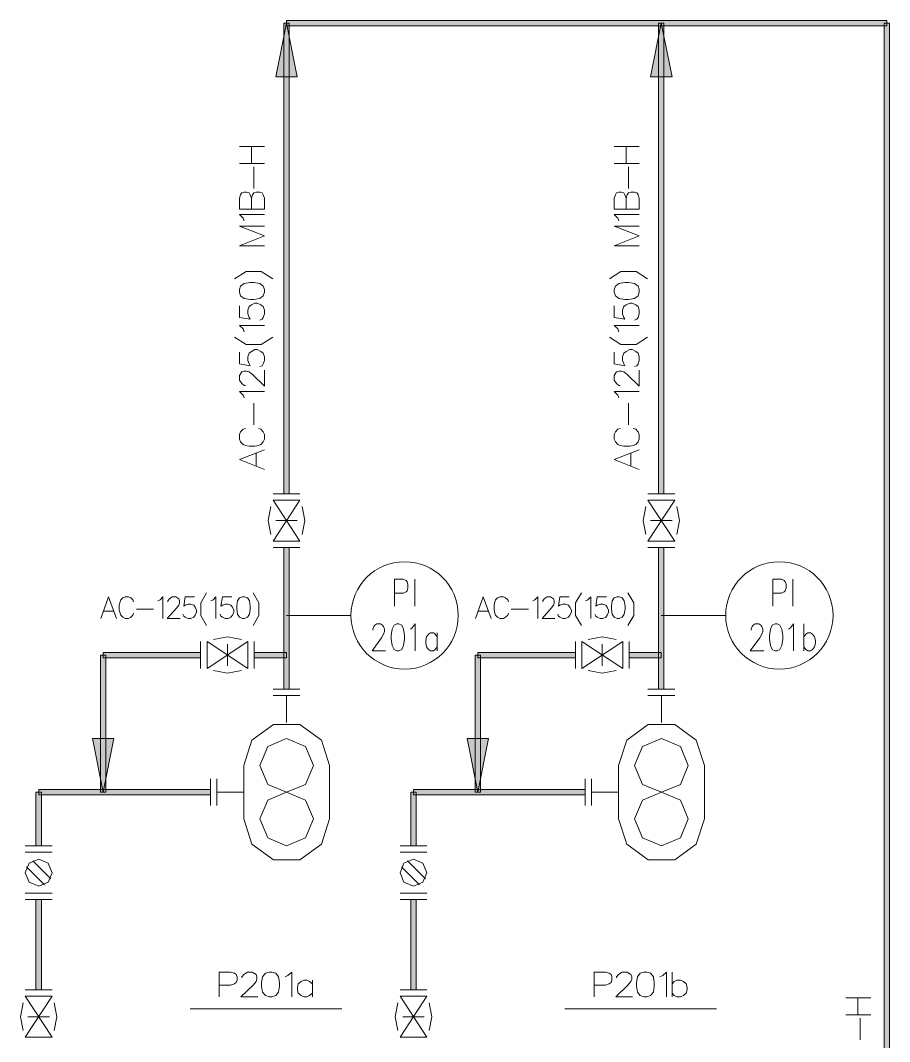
# Model space of a CAD drawing. Header units: millimetres. Extents: x 0 to 829, y 0 to 586.
# Drawn here: x 676.7 to 748.5, y 379.4 to 463.7 of the extents above; entities that cross this region are included whole.
import ezdxf

# ---------------------------------------------------------------- set-up
doc = ezdxf.new("R2010")
doc.units = ezdxf.units.MM

msp = doc.modelspace()

# ---------------------------------------------------------------- hatches: boundary and pattern name
h = msp.add_hatch(color=0)
h.dxf.hatch_style = 2
h.paths.add_polyline_path([(698.655222, 463.500611), (699.544222, 459.062667), (697.76975, 459.062667)])
h = msp.add_hatch(color=0)
h.dxf.hatch_style = 2
h.paths.add_polyline_path([(698.877472, 424.620972), (698.432972, 424.620972), (698.432972, 463.500611), (698.877472, 463.500611)])
h = msp.add_hatch(color=0)
h.dxf.hatch_style = 2
h.paths.add_polyline_path([(698.655222, 463.278361), (698.655222, 463.722861), (748.284, 463.722861), (748.284, 463.278361)])
h = msp.add_hatch(color=0)
h.dxf.hatch_style = 2
h.paths.add_polyline_path([(729.632639, 463.500611), (730.521639, 459.062667), (728.747167, 459.062667)])
h = msp.add_hatch(color=0)
h.dxf.hatch_style = 2
h.paths.add_polyline_path([(729.854889, 424.620972), (729.410389, 424.620972), (729.410389, 463.500611), (729.854889, 463.500611)])
h = msp.add_hatch(color=0)
h.dxf.hatch_style = 2
h.paths.add_polyline_path([(748.06175, 463.500611), (748.502722, 463.500611), (748.502722, 244.647861), (748.06175, 244.647861)])
h = msp.add_hatch(color=0)
h.dxf.hatch_style = 2
h.paths.add_polyline_path([(698.877472, 408.481389), (698.432972, 408.481389), (698.432972, 420.183028), (698.877472, 420.183028)])
h = msp.add_hatch(color=0)
h.dxf.hatch_style = 2
h.paths.add_polyline_path([(729.854889, 408.481389), (729.410389, 408.481389), (729.410389, 420.183028), (729.854889, 420.183028)])
h = msp.add_hatch(color=0)
h.dxf.hatch_style = 2
h.paths.add_polyline_path([(683.715083, 399.965333), (683.270583, 399.965333), (683.270583, 411.293028), (683.715083, 411.293028)])
h = msp.add_hatch(color=0)
h.dxf.hatch_style = 2
h.paths.add_polyline_path([(691.557333, 411.515278), (691.557333, 411.070778), (683.492833, 411.070778), (683.492833, 411.515278)])
h = msp.add_hatch(color=0)
h.dxf.hatch_style = 2
h.paths.add_polyline_path([(698.655222, 411.515278), (698.655222, 411.070778), (695.99175, 411.070778), (695.99175, 411.515278)])
h = msp.add_hatch(color=0)
h.dxf.hatch_style = 2
h.paths.add_polyline_path([(714.6925, 399.965333), (714.248, 399.965333), (714.248, 411.293028), (714.6925, 411.293028)])
h = msp.add_hatch(color=0)
h.dxf.hatch_style = 2
h.paths.add_polyline_path([(722.53475, 411.515278), (722.53475, 411.070778), (714.47025, 411.070778), (714.47025, 411.515278)])
h = msp.add_hatch(color=0)
h.dxf.hatch_style = 2
h.paths.add_polyline_path([(729.632639, 411.515278), (729.632639, 411.070778), (726.969167, 411.070778), (726.969167, 411.515278)])
h = msp.add_hatch(color=0)
h.dxf.hatch_style = 2
h.paths.add_polyline_path([(683.492833, 399.965333), (684.381833, 404.403278), (682.607361, 404.403278)])
h = msp.add_hatch(color=0)
h.dxf.hatch_style = 2
h.paths.add_polyline_path([(714.47025, 399.965333), (715.35925, 404.403278), (713.584778, 404.403278)])
h = msp.add_hatch(color=0)
h.dxf.hatch_style = 2
h.paths.add_polyline_path([(677.947167, 399.965333), (678.391667, 399.965333), (678.391667, 395.530917), (677.947167, 395.530917)])
h = msp.add_hatch(color=0)
h.dxf.hatch_style = 2
h.paths.add_polyline_path([(692.365194, 400.187583), (692.365194, 399.743083), (678.169417, 399.743083), (678.169417, 400.187583)])
h = msp.add_hatch(color=0)
h.dxf.hatch_style = 2
h.paths.add_polyline_path([(708.924583, 399.965333), (709.369083, 399.965333), (709.369083, 395.530917), (708.924583, 395.530917)])
h = msp.add_hatch(color=0)
h.dxf.hatch_style = 2
h.paths.add_polyline_path([(723.342611, 400.187583), (723.342611, 399.743083), (709.146833, 399.743083), (709.146833, 400.187583)])
h = msp.add_hatch(color=0)
h.dxf.hatch_style = 2
h.paths.add_polyline_path([(677.947167, 391.092972), (678.391667, 391.092972), (678.391667, 383.638778), (677.947167, 383.638778)])
h = msp.add_hatch(color=0)
h.dxf.hatch_style = 2
h.paths.add_polyline_path([(708.924583, 391.092972), (709.369083, 391.092972), (709.369083, 383.638778), (708.924583, 383.638778)])

# ---------------------------------------------------------------- linework, layer by layer
at = {"color": 0, "lineweight": 0}
for points in [[(698.655222, 463.500611), (699.544222, 459.062667), (697.76975, 459.062667)], [(698.877472, 424.620972), (698.432972, 424.620972), (698.432972, 463.500611), (698.877472, 463.500611)], [(698.655222, 463.278361), (698.655222, 463.722861), (748.284, 463.722861), (748.284, 463.278361)], [(729.632639, 463.500611), (730.521639, 459.062667), (728.747167, 459.062667)], [(729.854889, 424.620972), (729.410389, 424.620972), (729.410389, 463.500611), (729.854889, 463.500611)], [(748.06175, 463.500611), (748.502722, 463.500611), (748.502722, 244.647861), (748.06175, 244.647861)], [(695.945889, 440.672361), (695.649556, 440.672361), (695.159194, 440.746444), (694.862861, 440.965167), (694.764083, 441.2615), (694.764083, 441.48375), (694.862861, 441.780083), (695.159194, 442.002333), (695.649556, 442.076417), (695.945889, 442.076417), (696.439778, 442.002333), (696.736111, 441.780083), (696.834889, 441.48375), (696.834889, 441.2615), (696.736111, 440.965167), (696.439778, 440.746444)], [(726.923306, 440.672361), (726.626972, 440.672361), (726.136611, 440.746444), (725.840278, 440.965167), (725.7415, 441.2615), (725.7415, 441.48375), (725.840278, 441.780083), (726.136611, 442.002333), (726.626972, 442.076417), (726.923306, 442.076417), (727.417194, 442.002333), (727.713528, 441.780083), (727.812306, 441.48375), (727.812306, 441.2615), (727.713528, 440.965167), (727.417194, 440.746444)], [(698.877472, 408.481389), (698.432972, 408.481389), (698.432972, 420.183028), (698.877472, 420.183028)], [(729.854889, 408.481389), (729.410389, 408.481389), (729.410389, 420.183028), (729.854889, 420.183028)], [(694.534778, 415.085389), (694.534778, 415.339389), (694.59475, 415.762722), (694.771139, 416.016722), (695.0075, 416.101389), (695.183889, 416.101389), (695.42025, 416.016722), (695.600167, 415.762722), (695.660139, 415.339389), (695.660139, 415.085389), (695.600167, 414.665583), (695.42025, 414.411583), (695.183889, 414.326917), (695.0075, 414.326917), (694.771139, 414.411583), (694.59475, 414.665583)], [(725.512194, 415.085389), (725.512194, 415.339389), (725.572167, 415.762722), (725.748556, 416.016722), (725.984917, 416.101389), (726.161306, 416.101389), (726.397667, 416.016722), (726.577583, 415.762722), (726.637556, 415.339389), (726.637556, 415.085389), (726.577583, 414.665583), (726.397667, 414.411583), (726.161306, 414.326917), (725.984917, 414.326917), (725.748556, 414.411583), (725.572167, 414.665583)], [(707.781583, 413.868306), (707.545222, 413.762472), (707.386472, 413.444972), (707.305333, 412.915806), (707.305333, 412.598306), (707.386472, 412.072667), (707.545222, 411.755167), (707.781583, 411.649333), (707.940333, 411.649333), (708.176694, 411.755167), (708.335444, 412.072667), (708.416583, 412.598306), (708.416583, 412.915806), (708.335444, 413.444972), (708.176694, 413.762472), (707.940333, 413.868306)], [(739.04475, 413.868306), (738.808389, 413.762472), (738.649639, 413.444972), (738.5685, 412.915806), (738.5685, 412.598306), (738.649639, 412.072667), (738.808389, 411.755167), (739.04475, 411.649333), (739.2035, 411.649333), (739.439861, 411.755167), (739.598611, 412.072667), (739.67975, 412.598306), (739.67975, 412.915806), (739.598611, 413.444972), (739.439861, 413.762472), (739.2035, 413.868306)], [(683.715083, 399.965333), (683.270583, 399.965333), (683.270583, 411.293028), (683.715083, 411.293028)], [(691.557333, 411.515278), (691.557333, 411.070778), (683.492833, 411.070778), (683.492833, 411.515278)], [(698.655222, 411.515278), (698.655222, 411.070778), (695.99175, 411.070778), (695.99175, 411.515278)], [(714.6925, 399.965333), (714.248, 399.965333), (714.248, 411.293028), (714.6925, 411.293028)], [(722.53475, 411.515278), (722.53475, 411.070778), (714.47025, 411.070778), (714.47025, 411.515278)], [(729.632639, 411.515278), (729.632639, 411.070778), (726.969167, 411.070778), (726.969167, 411.515278)], [(683.492833, 399.965333), (684.381833, 404.403278), (682.607361, 404.403278)], [(696.446833, 402.180778), (697.099472, 403.750639), (698.665806, 404.39975), (700.235667, 403.750639), (700.884778, 402.180778), (700.235667, 400.610917), (698.665806, 399.961806), (697.099472, 400.610917)], [(714.47025, 399.965333), (715.35925, 404.403278), (713.584778, 404.403278)], [(727.42425, 402.180778), (728.076889, 403.750639), (729.643222, 404.39975), (731.213083, 403.750639), (731.862194, 402.180778), (731.213083, 400.610917), (729.643222, 399.961806), (728.076889, 400.610917)], [(677.947167, 399.965333), (678.391667, 399.965333), (678.391667, 395.530917), (677.947167, 395.530917)], [(692.365194, 400.187583), (692.365194, 399.743083), (678.169417, 399.743083), (678.169417, 400.187583)], [(696.446833, 397.753417), (697.099472, 399.31975), (698.665806, 399.968861), (700.235667, 399.31975), (700.884778, 397.753417), (700.235667, 396.183556), (698.665806, 395.534444), (697.099472, 396.183556)], [(708.924583, 399.965333), (709.369083, 399.965333), (709.369083, 395.530917), (708.924583, 395.530917)], [(723.342611, 400.187583), (723.342611, 399.743083), (709.146833, 399.743083), (709.146833, 400.187583)], [(727.42425, 397.753417), (728.076889, 399.31975), (729.643222, 399.968861), (731.213083, 399.31975), (731.862194, 397.753417), (731.213083, 396.183556), (729.643222, 395.534444), (728.076889, 396.183556)], [(677.061694, 393.311944), (677.38625, 394.095111), (678.169417, 394.419667), (678.952583, 394.095111), (679.277139, 393.311944), (678.952583, 392.528778), (678.169417, 392.200694), (677.38625, 392.528778)], [(708.039111, 393.311944), (708.363667, 394.095111), (709.146833, 394.419667), (709.93, 394.095111), (710.254556, 393.311944), (709.93, 392.528778), (709.146833, 392.200694), (708.363667, 392.528778)], [(677.947167, 391.092972), (678.391667, 391.092972), (678.391667, 383.638778), (677.947167, 383.638778)], [(708.924583, 391.092972), (709.369083, 391.092972), (709.369083, 383.638778), (708.924583, 383.638778)], [(696.598528, 383.938639), (696.598528, 384.231444), (696.676139, 384.71475), (696.908972, 385.007556), (697.219417, 385.106333), (697.45225, 385.106333), (697.762694, 385.007556), (697.999056, 384.71475), (698.076667, 384.231444), (698.076667, 383.938639), (697.999056, 383.451806), (697.762694, 383.162528), (697.45225, 383.06375), (697.219417, 383.06375), (696.908972, 383.162528), (696.676139, 383.451806)], [(727.575944, 383.938639), (727.575944, 384.231444), (727.653556, 384.71475), (727.886389, 385.007556), (728.196833, 385.106333), (728.429667, 385.106333), (728.740111, 385.007556), (728.976472, 384.71475), (729.054083, 384.231444), (729.054083, 383.938639), (728.976472, 383.451806), (728.740111, 383.162528), (728.429667, 383.06375), (728.196833, 383.06375), (727.886389, 383.162528), (727.653556, 383.451806)]]:
    msp.add_lwpolyline(points, close=True, dxfattribs=at)
for points in [[(694.764083, 453.315917), (696.834889, 453.315917)], [(695.748333, 451.911861), (695.748333, 453.315917)], [(725.7415, 453.315917), (727.812306, 453.315917)], [(726.72575, 451.911861), (726.72575, 453.315917)], [(696.834889, 451.911861), (694.764083, 451.911861)], [(695.945889, 449.841056), (695.945889, 451.615528)], [(727.812306, 451.911861), (725.7415, 451.911861)], [(726.923306, 449.841056), (726.923306, 451.615528)], [(696.834889, 448.140667), (694.764083, 448.140667), (694.764083, 449.026139), (694.862861, 449.322472), (694.961639, 449.470639), (695.159194, 449.544722), (695.35675, 449.544722), (695.554306, 449.470639), (695.649556, 449.322472), (695.748333, 449.026139), (695.748333, 448.140667)], [(695.748333, 449.026139), (695.847111, 449.322472), (695.945889, 449.470639), (696.143444, 449.544722), (696.439778, 449.544722), (696.637333, 449.470639), (696.736111, 449.322472), (696.834889, 449.026139), (696.834889, 448.140667)], [(727.812306, 448.140667), (725.7415, 448.140667), (725.7415, 449.026139), (725.840278, 449.322472), (725.939056, 449.470639), (726.136611, 449.544722), (726.334167, 449.544722), (726.531722, 449.470639), (726.626972, 449.322472), (726.72575, 449.026139), (726.72575, 448.140667)], [(726.72575, 449.026139), (726.824528, 449.322472), (726.923306, 449.470639), (727.120861, 449.544722), (727.417194, 449.544722), (727.61475, 449.470639), (727.713528, 449.322472), (727.812306, 449.026139), (727.812306, 448.140667)], [(695.159194, 447.177583), (695.060417, 447.399833), (694.764083, 447.696167), (696.834889, 447.696167)], [(726.136611, 447.177583), (726.037833, 447.399833), (725.7415, 447.696167), (727.812306, 447.696167)], [(696.834889, 445.106778), (694.764083, 445.106778), (696.834889, 445.921694), (694.764083, 446.733083), (696.834889, 446.733083)], [(727.812306, 445.106778), (725.7415, 445.106778), (727.812306, 445.921694), (725.7415, 446.733083), (727.812306, 446.733083)], [(697.522806, 442.37275), (696.570306, 442.976), (695.321472, 442.976), (694.368972, 442.37275)], [(728.500222, 442.37275), (727.547722, 442.976), (726.298889, 442.976), (725.346389, 442.37275)], [(694.764083, 440.153778), (694.764083, 439.190694), (695.649556, 439.042528), (695.554306, 439.190694), (695.455528, 439.487028), (695.455528, 439.783361), (695.554306, 440.079694), (695.748333, 440.227861), (696.044667, 440.376028), (696.242222, 440.376028), (696.538556, 440.227861), (696.736111, 440.079694), (696.834889, 439.783361), (696.834889, 439.487028), (696.736111, 439.190694), (696.637333, 439.042528), (696.439778, 438.971972)], [(725.7415, 440.153778), (725.7415, 439.190694), (726.626972, 439.042528), (726.531722, 439.190694), (726.432944, 439.487028), (726.432944, 439.783361), (726.531722, 440.079694), (726.72575, 440.227861), (727.022083, 440.376028), (727.219639, 440.376028), (727.515972, 440.227861), (727.713528, 440.079694), (727.812306, 439.783361), (727.812306, 439.487028), (727.713528, 439.190694), (727.61475, 439.042528), (727.417194, 438.971972)], [(695.159194, 438.008889), (695.060417, 438.231139), (694.764083, 438.527472), (696.834889, 438.527472)], [(726.136611, 438.008889), (726.037833, 438.231139), (725.7415, 438.527472), (727.812306, 438.527472)], [(694.368972, 437.564389), (695.321472, 436.957611), (696.570306, 436.957611), (697.522806, 437.564389)], [(725.346389, 437.564389), (726.298889, 436.957611), (727.547722, 436.957611), (728.500222, 437.564389)], [(694.764083, 436.3085), (694.764083, 435.345417), (695.649556, 435.200778), (695.554306, 435.345417), (695.455528, 435.64175), (695.455528, 435.938083), (695.554306, 436.234417), (695.748333, 436.382583), (696.044667, 436.53075), (696.242222, 436.53075), (696.538556, 436.382583), (696.736111, 436.234417), (696.834889, 435.938083), (696.834889, 435.64175), (696.736111, 435.345417), (696.637333, 435.200778), (696.439778, 435.126694)], [(725.7415, 436.3085), (725.7415, 435.345417), (726.626972, 435.200778), (726.531722, 435.345417), (726.432944, 435.64175), (726.432944, 435.938083), (726.531722, 436.234417), (726.72575, 436.382583), (727.022083, 436.53075), (727.219639, 436.53075), (727.515972, 436.382583), (727.713528, 436.234417), (727.812306, 435.938083), (727.812306, 435.64175), (727.713528, 435.345417), (727.61475, 435.200778), (727.417194, 435.126694)], [(695.257972, 433.570944), (695.159194, 433.570944), (694.961639, 433.719111), (694.764083, 434.015444), (694.764083, 434.385861), (694.961639, 434.682194), (695.159194, 434.756278), (695.35675, 434.756278), (695.554306, 434.682194), (695.847111, 434.459944), (696.834889, 433.496861), (696.834889, 434.830361)], [(726.235389, 433.570944), (726.136611, 433.570944), (725.939056, 433.719111), (725.7415, 434.015444), (725.7415, 434.385861), (725.939056, 434.682194), (726.136611, 434.756278), (726.334167, 434.756278), (726.531722, 434.682194), (726.824528, 434.459944), (727.812306, 433.496861), (727.812306, 434.830361)], [(695.159194, 432.537306), (695.060417, 432.759556), (694.764083, 433.055889), (696.834889, 433.055889)], [(726.136611, 432.537306), (726.037833, 432.759556), (725.7415, 433.055889), (727.812306, 433.055889)], [(695.945889, 430.318333), (695.945889, 432.092806)], [(726.923306, 430.318333), (726.923306, 432.092806)], [(695.257972, 430.022), (695.060417, 429.947917), (694.862861, 429.725667), (694.764083, 429.506944), (694.764083, 429.136528), (694.862861, 428.914278), (695.060417, 428.692028), (695.257972, 428.617944), (695.554306, 428.543861), (696.044667, 428.543861), (696.341, 428.617944), (696.538556, 428.692028), (696.736111, 428.914278), (696.834889, 429.136528), (696.834889, 429.506944), (696.736111, 429.725667), (696.538556, 429.947917), (696.341, 430.022)], [(726.235389, 430.022), (726.037833, 429.947917), (725.840278, 429.725667), (725.7415, 429.506944), (725.7415, 429.136528), (725.840278, 428.914278), (726.037833, 428.692028), (726.235389, 428.617944), (726.531722, 428.543861), (727.022083, 428.543861), (727.318417, 428.617944), (727.515972, 428.692028), (727.713528, 428.914278), (727.812306, 429.136528), (727.812306, 429.506944), (727.713528, 429.725667), (727.515972, 429.947917), (727.318417, 430.022)], [(696.834889, 426.621222), (694.764083, 427.436139), (696.834889, 428.247528)], [(696.143444, 426.917556), (696.143444, 427.951194)], [(727.812306, 426.621222), (725.7415, 427.436139), (727.812306, 428.247528)], [(727.120861, 426.917556), (727.120861, 427.951194)], [(699.762944, 424.620972), (697.5475, 424.620972)], [(730.740361, 424.620972), (728.524917, 424.620972)], [(697.367583, 423.555583), (697.145333, 422.402), (697.367583, 421.251944)], [(699.762944, 424.088278), (697.5475, 424.088278)], [(699.762944, 424.088278), (697.5475, 420.715722)], [(697.5475, 424.088278), (699.762944, 420.715722)], [(699.942861, 421.251944), (700.165111, 422.402), (699.942861, 423.555583)], [(728.345, 423.555583), (728.12275, 422.402), (728.345, 421.251944)], [(730.740361, 424.088278), (728.524917, 424.088278)], [(730.740361, 424.088278), (728.524917, 420.715722)], [(728.524917, 424.088278), (730.740361, 420.715722)], [(730.920278, 421.251944), (731.142528, 422.402), (730.920278, 423.555583)], [(697.76975, 422.402), (699.544222, 422.402)], [(728.747167, 422.402), (730.521639, 422.402)], [(699.762944, 420.715722), (697.5475, 420.715722)], [(699.762944, 420.183028), (697.5475, 420.183028)], [(730.740361, 420.715722), (728.524917, 420.715722)], [(730.740361, 420.183028), (728.524917, 420.183028)], [(707.584028, 415.346444), (707.584028, 417.565417), (708.296639, 417.565417), (708.533, 417.459583), (708.614139, 417.35375), (708.69175, 417.142083), (708.69175, 416.824583), (708.614139, 416.612917), (708.533, 416.507083), (708.296639, 416.40125), (707.584028, 416.40125)], [(709.249139, 415.346444), (709.249139, 417.565417)], [(738.847194, 415.346444), (738.847194, 417.565417), (739.559806, 417.565417), (739.799694, 417.459583), (739.877306, 417.35375), (739.954917, 417.142083), (739.954917, 416.824583), (739.877306, 416.612917), (739.799694, 416.507083), (739.559806, 416.40125), (738.847194, 416.40125)], [(740.512306, 415.346444), (740.512306, 417.565417)], [(683.295278, 414.326917), (683.944389, 416.101389), (684.597028, 414.326917)], [(686.015194, 415.678056), (685.95875, 415.847389), (685.778833, 416.016722), (685.602444, 416.101389), (685.306111, 416.101389), (685.129722, 416.016722), (684.949806, 415.847389), (684.893361, 415.678056), (684.833389, 415.424056), (684.833389, 415.000722), (684.893361, 414.75025), (684.949806, 414.580917), (685.129722, 414.411583), (685.306111, 414.326917), (685.602444, 414.326917), (685.778833, 414.411583), (685.95875, 414.580917), (686.015194, 414.75025)], [(688.026028, 415.762722), (688.205944, 415.847389), (688.442306, 416.101389), (688.442306, 414.326917)], [(688.855056, 415.678056), (688.855056, 415.762722), (688.975, 415.932056), (689.211361, 416.101389), (689.507694, 416.101389), (689.744056, 415.932056), (689.8005, 415.762722), (689.8005, 415.593389), (689.744056, 415.424056), (689.564139, 415.170056), (688.795083, 414.326917), (689.860472, 414.326917)], [(691.045806, 416.101389), (690.27675, 416.101389), (690.156806, 415.339389), (690.27675, 415.424056), (690.513111, 415.508722), (690.749472, 415.508722), (690.985833, 415.424056), (691.10225, 415.254722), (691.222194, 415.000722), (691.222194, 414.831389), (691.10225, 414.580917), (690.985833, 414.411583), (690.749472, 414.326917), (690.513111, 414.326917), (690.27675, 414.411583), (690.156806, 414.49625), (690.096833, 414.665583)], [(692.051222, 416.440056), (691.564389, 415.621611), (691.564389, 414.552694), (692.051222, 413.73425)], [(692.404, 415.762722), (692.583917, 415.847389), (692.820278, 416.101389), (692.820278, 414.326917)], [(694.122028, 416.101389), (693.352972, 416.101389), (693.233028, 415.339389), (693.352972, 415.424056), (693.589333, 415.508722), (693.825694, 415.508722), (694.062056, 415.424056), (694.178472, 415.254722), (694.298417, 415.000722), (694.298417, 414.831389), (694.178472, 414.580917), (694.062056, 414.411583), (693.825694, 414.326917), (693.589333, 414.326917), (693.352972, 414.411583), (693.233028, 414.49625), (693.173056, 414.665583)], [(695.8965, 413.73425), (696.379806, 414.552694), (696.379806, 415.621611), (695.8965, 416.440056)], [(714.272694, 414.326917), (714.921806, 416.101389), (715.574444, 414.326917)], [(716.992611, 415.678056), (716.936167, 415.847389), (716.75625, 416.016722), (716.579861, 416.101389), (716.283528, 416.101389), (716.107139, 416.016722), (715.927222, 415.847389), (715.870778, 415.678056), (715.810806, 415.424056), (715.810806, 415.000722), (715.870778, 414.75025), (715.927222, 414.580917), (716.107139, 414.411583), (716.283528, 414.326917), (716.579861, 414.326917), (716.75625, 414.411583), (716.936167, 414.580917), (716.992611, 414.75025)], [(719.003444, 415.762722), (719.183361, 415.847389), (719.419722, 416.101389), (719.419722, 414.326917)], [(719.832472, 415.678056), (719.832472, 415.762722), (719.952417, 415.932056), (720.188778, 416.101389), (720.485111, 416.101389), (720.721472, 415.932056), (720.777917, 415.762722), (720.777917, 415.593389), (720.721472, 415.424056), (720.541556, 415.170056), (719.7725, 414.326917), (720.837889, 414.326917)], [(722.023222, 416.101389), (721.254167, 416.101389), (721.134222, 415.339389), (721.254167, 415.424056), (721.490528, 415.508722), (721.726889, 415.508722), (721.96325, 415.424056), (722.079667, 415.254722), (722.199611, 415.000722), (722.199611, 414.831389), (722.079667, 414.580917), (721.96325, 414.411583), (721.726889, 414.326917), (721.490528, 414.326917), (721.254167, 414.411583), (721.134222, 414.49625), (721.07425, 414.665583)], [(723.028639, 416.440056), (722.541806, 415.621611), (722.541806, 414.552694), (723.028639, 413.73425)], [(723.381417, 415.762722), (723.561333, 415.847389), (723.797694, 416.101389), (723.797694, 414.326917)], [(725.099444, 416.101389), (724.330389, 416.101389), (724.210444, 415.339389), (724.330389, 415.424056), (724.56675, 415.508722), (724.803111, 415.508722), (725.039472, 415.424056), (725.155889, 415.254722), (725.275833, 415.000722), (725.275833, 414.831389), (725.155889, 414.580917), (725.039472, 414.411583), (724.803111, 414.326917), (724.56675, 414.326917), (724.330389, 414.411583), (724.210444, 414.49625), (724.150472, 414.665583)], [(726.873917, 413.73425), (727.357222, 414.552694), (727.357222, 415.621611), (726.873917, 416.440056)], [(686.251556, 415.085389), (687.67325, 415.085389)], [(717.228972, 415.085389), (718.650667, 415.085389)], [(683.531639, 414.916056), (684.360667, 414.916056)], [(698.655222, 414.570333), (703.978639, 414.570333)], [(714.509056, 414.916056), (715.338083, 414.916056)], [(729.632639, 414.570333), (734.956056, 414.570333)], [(705.8025, 413.339139), (705.8025, 413.444972), (705.880111, 413.656639), (705.96125, 413.762472), (706.12, 413.868306), (706.433972, 413.868306), (706.592722, 413.762472), (706.673861, 413.656639), (706.751472, 413.444972), (706.751472, 413.233306), (706.673861, 413.021639), (706.515111, 412.704139), (705.721361, 411.649333), (706.832611, 411.649333)], [(708.892833, 413.444972), (709.048056, 413.550806), (709.287944, 413.868306), (709.287944, 411.649333)], [(737.065667, 413.339139), (737.065667, 413.444972), (737.143278, 413.656639), (737.224417, 413.762472), (737.383167, 413.868306), (737.697139, 413.868306), (737.855889, 413.762472), (737.937028, 413.656639), (738.014639, 413.444972), (738.014639, 413.233306), (737.937028, 413.021639), (737.778278, 412.704139), (736.984528, 411.649333), (738.095778, 411.649333)], [(740.156, 413.444972), (740.31475, 413.550806), (740.551111, 413.868306), (740.551111, 411.649333)], [(741.422472, 411.649333), (741.422472, 413.868306)], [(694.926361, 412.584194), (693.776306, 412.802917), (692.622722, 412.584194)], [(711.108278, 412.809972), (710.949528, 413.021639), (710.794306, 413.127472), (710.554417, 413.127472), (710.395667, 413.021639), (710.236917, 412.809972), (710.159306, 412.492472), (710.159306, 412.284333), (710.236917, 411.966833), (710.395667, 411.755167), (710.554417, 411.649333), (710.794306, 411.649333), (710.949528, 411.755167), (711.108278, 411.966833)], [(711.108278, 413.127472), (711.108278, 411.649333)], [(725.903778, 412.584194), (724.753722, 412.802917), (723.600139, 412.584194)], [(741.422472, 412.809972), (741.581222, 413.021639), (741.739972, 413.127472), (741.976333, 413.127472), (742.135083, 413.021639), (742.293833, 412.809972), (742.371444, 412.492472), (742.371444, 412.284333), (742.293833, 411.966833), (742.135083, 411.755167), (741.976333, 411.649333), (741.739972, 411.649333), (741.581222, 411.755167), (741.422472, 411.966833)], [(691.557333, 412.404278), (691.557333, 410.185306)], [(692.090028, 412.404278), (692.090028, 410.185306)], [(692.090028, 412.404278), (695.462583, 410.185306)], [(692.090028, 410.185306), (695.462583, 412.404278)], [(693.776306, 410.407556), (693.776306, 412.182028)], [(695.462583, 412.404278), (695.462583, 410.185306)], [(695.99175, 412.404278), (695.99175, 410.185306)], [(722.53475, 412.404278), (722.53475, 410.185306)], [(723.067444, 412.404278), (723.067444, 410.185306)], [(723.067444, 412.404278), (726.44, 410.185306)], [(723.067444, 410.185306), (726.44, 412.404278)], [(724.753722, 410.407556), (724.753722, 412.182028)], [(726.44, 412.404278), (726.44, 410.185306)], [(726.969167, 412.404278), (726.969167, 410.185306)], [(692.622722, 410.005389), (693.776306, 409.786667), (694.926361, 410.005389)], [(723.600139, 410.005389), (724.753722, 409.786667), (725.903778, 410.005389)], [(699.762944, 408.481389), (697.5475, 408.481389)], [(730.740361, 408.481389), (728.524917, 408.481389)], [(699.762944, 407.948694), (697.5475, 407.948694)], [(698.655222, 407.948694), (698.676389, 407.948694)], [(698.655222, 407.941639), (698.676389, 407.941639)], [(698.665806, 405.729722), (698.665806, 407.948694)], [(730.740361, 407.948694), (728.524917, 407.948694)], [(729.632639, 407.948694), (729.653806, 407.948694)], [(729.632639, 407.941639), (729.653806, 407.941639)], [(729.643222, 405.729722), (729.643222, 407.948694)], [(702.21475, 402.180778), (701.537417, 404.265694), (699.762944, 405.556861), (697.568667, 405.556861), (695.794194, 404.265694), (695.116861, 402.180778)], [(733.192167, 402.180778), (732.514833, 404.265694), (730.740361, 405.556861), (728.546083, 405.556861), (726.771611, 404.265694), (726.094278, 402.180778)], [(695.116861, 402.180778), (695.116861, 397.753417)], [(702.21475, 402.180778), (702.21475, 397.753417)], [(726.094278, 402.180778), (726.094278, 397.753417)], [(733.192167, 402.180778), (733.192167, 397.753417)], [(692.365194, 401.076583), (692.365194, 398.857611)], [(692.897889, 401.076583), (692.897889, 398.857611)], [(723.342611, 401.076583), (723.342611, 398.857611)], [(723.875306, 401.076583), (723.875306, 398.857611)], [(692.897889, 399.95475), (692.897889, 399.975917)], [(695.116861, 399.965333), (692.897889, 399.965333)], [(692.904944, 399.95475), (692.904944, 399.975917)], [(723.875306, 399.95475), (723.875306, 399.975917)], [(726.094278, 399.965333), (723.875306, 399.965333)], [(723.882361, 399.95475), (723.882361, 399.975917)], [(695.116861, 397.753417), (695.794194, 395.664972), (697.568667, 394.377333), (699.762944, 394.377333), (701.537417, 395.664972), (702.21475, 397.753417)], [(726.094278, 397.753417), (726.771611, 395.664972), (728.546083, 394.377333), (730.740361, 394.377333), (732.514833, 395.664972), (733.192167, 397.753417)], [(679.277139, 395.530917), (677.061694, 395.530917)], [(679.277139, 394.998222), (677.061694, 394.998222)], [(710.254556, 395.530917), (708.039111, 395.530917)], [(710.254556, 394.998222), (708.039111, 394.998222)], [(677.675528, 394.306778), (679.16425, 392.818056)], [(708.652944, 394.306778), (710.141667, 392.818056)], [(677.174583, 393.802306), (678.659778, 392.317111)], [(708.152, 393.802306), (709.637194, 392.317111)], [(679.277139, 391.625667), (677.061694, 391.625667)], [(710.254556, 391.625667), (708.039111, 391.625667)], [(679.277139, 391.092972), (677.061694, 391.092972)], [(710.254556, 391.092972), (708.039111, 391.092972)], [(693.098972, 383.06375), (693.098972, 385.106333), (694.033833, 385.106333), (694.344278, 385.007556), (694.4995, 384.908778), (694.577111, 384.71475), (694.577111, 384.425472), (694.4995, 384.231444), (694.344278, 384.132667), (694.033833, 384.033889), (693.098972, 384.033889)], [(694.965167, 384.6195), (694.965167, 384.71475), (695.120389, 384.908778), (695.430833, 385.106333), (695.822417, 385.106333), (696.132861, 384.908778), (696.210472, 384.71475), (696.210472, 384.520722), (696.132861, 384.326694), (695.900028, 384.033889), (694.887556, 383.06375), (696.288083, 383.06375)], [(698.542333, 384.71475), (698.775167, 384.813528), (699.085611, 385.106333), (699.085611, 383.06375)], [(724.076389, 383.06375), (724.076389, 385.106333), (725.01125, 385.106333), (725.321694, 385.007556), (725.476917, 384.908778), (725.554528, 384.71475), (725.554528, 384.425472), (725.476917, 384.231444), (725.321694, 384.132667), (725.01125, 384.033889), (724.076389, 384.033889)], [(725.942583, 384.6195), (725.942583, 384.71475), (726.097806, 384.908778), (726.40825, 385.106333), (726.799833, 385.106333), (727.110278, 384.908778), (727.187889, 384.71475), (727.187889, 384.520722), (727.110278, 384.326694), (726.877444, 384.033889), (725.864972, 383.06375), (727.2655, 383.06375)], [(729.51975, 384.71475), (729.752583, 384.813528), (730.063028, 385.106333), (730.063028, 383.06375)], [(730.528694, 383.06375), (730.528694, 385.106333)], [(700.796583, 384.132667), (700.56375, 384.326694), (700.330917, 384.425472), (700.098083, 384.425472), (699.86525, 384.326694), (699.628889, 384.132667), (699.551278, 383.839861), (699.551278, 383.645833), (699.628889, 383.356556), (699.86525, 383.162528), (700.098083, 383.06375), (700.330917, 383.06375), (700.56375, 383.162528), (700.796583, 383.356556)], [(700.796583, 384.425472), (700.796583, 383.06375)], [(730.528694, 384.132667), (730.683917, 384.326694), (730.920278, 384.425472), (731.230722, 384.425472), (731.463556, 384.326694), (731.696389, 384.132667), (731.774, 383.839861), (731.774, 383.645833), (731.696389, 383.356556), (731.463556, 383.162528), (731.230722, 383.06375), (730.920278, 383.06375), (730.683917, 383.162528), (730.528694, 383.356556)], [(679.277139, 383.638778), (677.061694, 383.638778)], [(679.277139, 383.106083), (677.061694, 383.106083)], [(679.277139, 383.106083), (677.061694, 379.737056)], [(677.061694, 383.106083), (679.277139, 379.737056)], [(710.254556, 383.638778), (708.039111, 383.638778)], [(710.254556, 383.106083), (708.039111, 383.106083)], [(710.254556, 383.106083), (708.039111, 379.737056)], [(708.039111, 383.106083), (710.254556, 379.737056)], [(676.881778, 382.573389), (676.659528, 381.419806), (676.881778, 380.26975)], [(679.457056, 380.26975), (679.679306, 381.419806), (679.457056, 382.573389)], [(707.859194, 382.573389), (707.636944, 381.419806), (707.859194, 380.26975)], [(710.434472, 380.26975), (710.656722, 381.419806), (710.434472, 382.573389)], [(744.883222, 382.986139), (746.954028, 382.986139)], [(745.867472, 381.582083), (745.867472, 382.986139)], [(677.280417, 381.419806), (679.054889, 381.419806)], [(690.678917, 382.0795), (703.216639, 382.0795)], [(708.257833, 381.419806), (710.035833, 381.419806)], [(721.656333, 382.0795), (734.194056, 382.0795)], [(746.954028, 381.582083), (744.883222, 381.582083)], [(746.065028, 379.511278), (746.065028, 381.28575)], [(679.277139, 379.737056), (677.061694, 379.737056)], [(710.254556, 379.737056), (708.039111, 379.737056)]]:
    msp.add_lwpolyline(points, dxfattribs=at)
for centre in [(708.414819, 414.568569), (739.392236, 414.568569)]:
    msp.add_circle(centre, 4.436181, dxfattribs=at)

doc.saveas('drawing.dxf')
